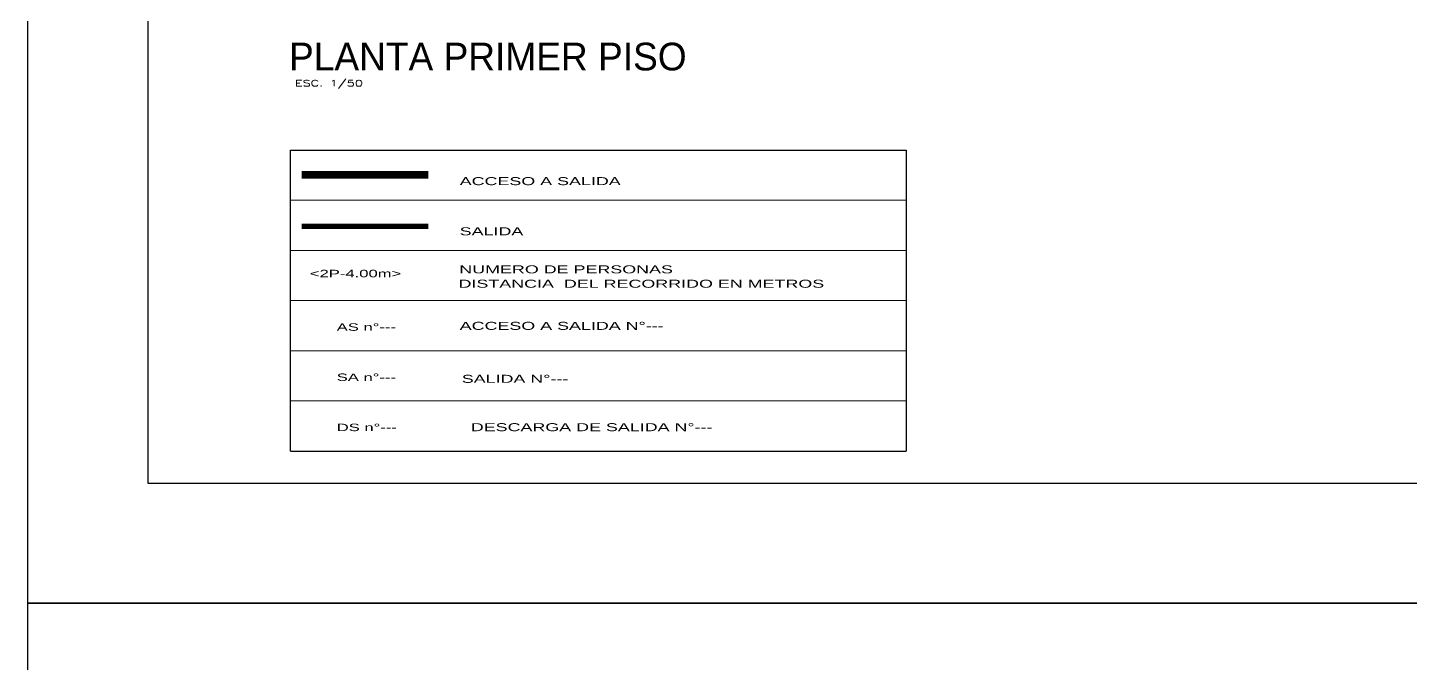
# Model space of a CAD drawing. Header units: millimetres. Extents: x 791 to 2661, y 209 to 602.
# Drawn here: x 1152.32 to 1169.6, y 507.55 to 515.5 of the extents above; entities that cross this region are included whole.
import ezdxf

# ---------------------------------------------------------------- set-up
doc = ezdxf.new("R2010")
doc.units = ezdxf.units.MM
doc.header["$LTSCALE"] = 0.1
doc.linetypes.add('HIDDEN2', pattern=[4.7625, 3.175, -1.5875])
doc.linetypes.add('TRAZOS2', pattern=[0.375, 0.25, -0.125])
for name, color, linetype in [('03', 8, 'Continuous'), ('06', 1, 'Continuous'), ('BRIGADAS', 8, 'TRAZOS2'), ('evacuacion', 70, 'TRAZOS2'), ('TEXTO-03', 2, 'Continuous'), ('TEXTOS-CHICOS-03', 3, 'Continuous')]:
    doc.layers.add(name, color=color, linetype=linetype)
doc.layers.add('05', color=5, linetype='Continuous', lineweight=50)
doc.layers.add('layer2', color=2, linetype='Continuous', lineweight=20)
doc.styles.add('LUNA', font='romans.shx', dxfattribs={"width": 1.5})
doc.styles.add('ROMANS', font='', dxfattribs={"oblique": 1, "height": 0.075})
doc.styles.add('STYLE1', font='GOTHIC.TTF')
doc.styles.get('ROMANS').set_extended_font_data('Arial')

msp = doc.modelspace()

# ---------------------------------------------------------------- linework, layer by layer
for points in [[(1212.3155, 508.304), (1212.3155, 554.004), (1152.3155, 554.004), (1152.3155, 508.304)], [(1212.3155, 462.604), (1212.3155, 508.304), (1152.3155, 508.304), (1152.3155, 462.604)]]:
    msp.add_lwpolyline(points, close=True)
at = {"layer": '03', "color": 4}
for p, q in [((1155.5989, 510.2071), (1155.5989, 513.9685)), ((1155.5989, 513.9685), (1163.2947, 513.9685)), ((1163.2947, 513.9685), (1163.2947, 510.2071)), ((1155.5989, 510.2071), (1163.2947, 510.2071))]:
    msp.add_line(p, q, dxfattribs=at)
at = {"layer": '06', "color": 6}
msp.add_lwpolyline([(1210.8155, 509.804), (1210.8155, 552.504), (1153.8155, 552.504), (1153.8155, 509.804)], close=True, dxfattribs=at)
at = {"layer": 'BRIGADAS', "color": 90, "linetype": 'HIDDEN2', "const_width": 0.0972}
msp.add_lwpolyline([(1155.7393, 513.6573), (1157.3229, 513.6573), (1157.1497, 513.6573)], dxfattribs=at)
at = {"layer": 'evacuacion', "linetype": 'ByBlock', "ltscale": 2, "const_width": 0.068}
msp.add_lwpolyline([(1155.7393, 513.0143), (1157.3229, 513.0143), (1157.1497, 513.0143)], dxfattribs=at)
at = {"layer": 'layer2'}
for p, q in [((1155.5989, 513.3416), (1163.2947, 513.3416)), ((1155.5989, 512.7147), (1163.2947, 512.7147)), ((1155.5989, 512.0878), (1163.2947, 512.0878)), ((1155.5989, 511.4609), (1163.2947, 511.4609)), ((1155.5989, 510.834), (1163.2947, 510.834))]:
    msp.add_line(p, q, dxfattribs=at)

# ---------------------------------------------------------------- texts
at = {"layer": '05', "style": 'STYLE1'}
msp.add_text('PLANTA PRIMER PISO', height=0.346465, dxfattribs=at).set_placement((1155.5823, 514.9632))
at = {"layer": 'TEXTO-03', "style": 'ROMANS', "width": 1.6}
for s, height, p in [('ACCESO A SALIDA', 0.1, (1157.715, 513.5295)), ('SALIDA', 0.1, (1157.715, 512.9026)), ('NUMERO DE PERSONAS ', 0.1, (1157.7099, 512.4272)), ('<2P-4.00m>', 0.09287, (1155.8424, 512.3788)), ('DISTANCIA  DEL RECORRIDO EN METROS', 0.1, (1157.7006, 512.2477)), ('AS n°---', 0.09287, (1156.1781, 511.7097)), ('ACCESO A SALIDA N°---', 0.1, (1157.715, 511.7214)), ('SA n°---', 0.09287, (1156.1781, 511.0827)), ('SALIDA N°---', 0.1, (1157.741, 511.0593)), ('DS n°---', 0.09287, (1156.1781, 510.4558)), ('DESCARGA DE SALIDA N°---', 0.1, (1157.8536, 510.4549))]:
    msp.add_text(s, height=height, dxfattribs=at).set_placement(p)
at = {"layer": 'TEXTOS-CHICOS-03', "ltscale": 0.5, "insert": (1156.0804, 514.7906), "char_height": 0.07865, "attachment_point": 5, "style": 'LUNA'}
msp.add_mtext('ESC. 1/50', dxfattribs=at)

doc.saveas('drawing.dxf')
